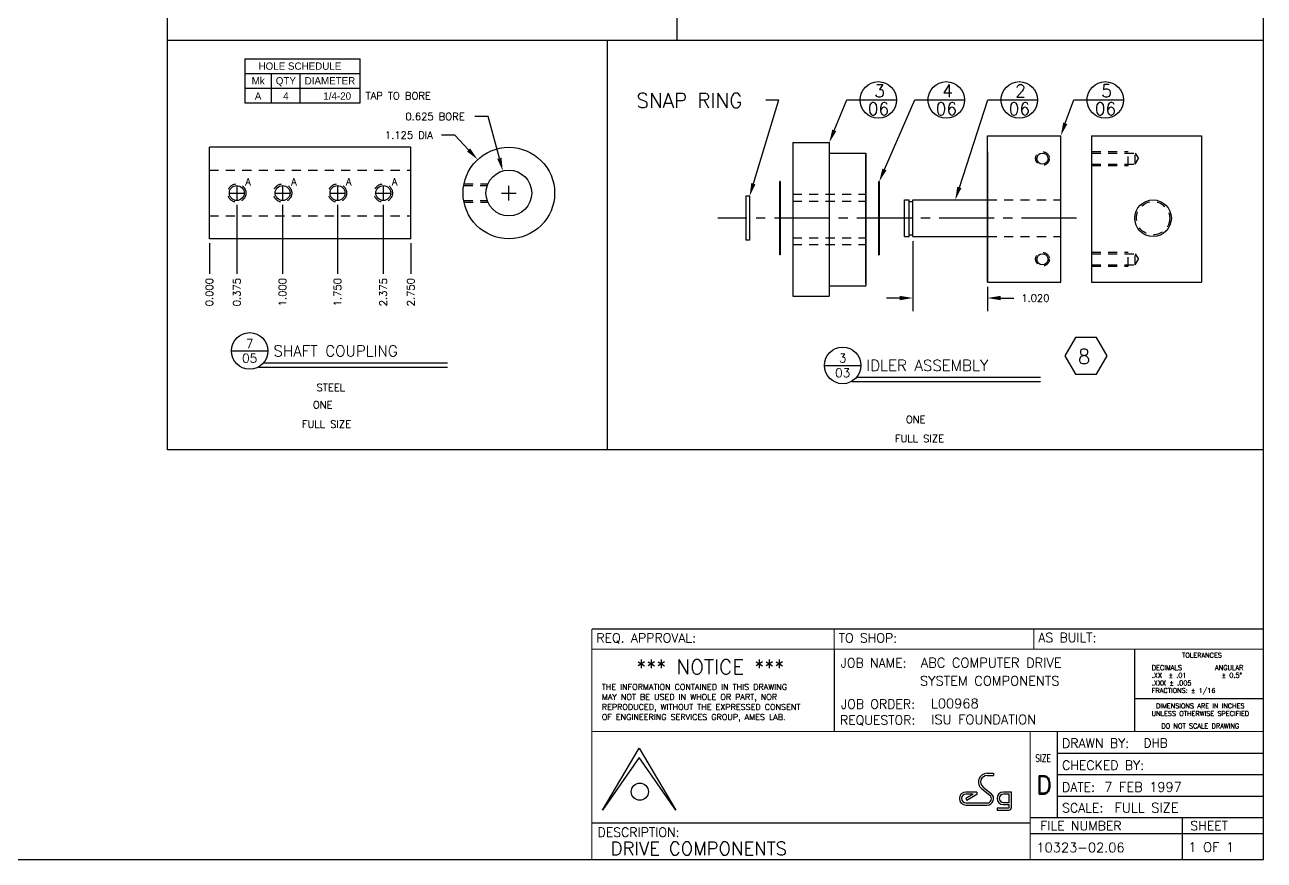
# Model space of a CAD drawing. Extents: x 0 to 33, y 0 to 25.3.
# Drawn here: x 16.08 to 33.01, y -0.01 to 11.4 of the extents above; entities that cross this region are included whole.
import ezdxf
from ezdxf.enums import TextEntityAlignment as Align

# ---------------------------------------------------------------- set-up
doc = ezdxf.new("R2010")
doc.units = 0
doc.header["$MEASUREMENT"] = 0
doc.linetypes.add('CENTER2', pattern=[1.125, 0.75, -0.125, 0.125, -0.125])
doc.linetypes.add('HIDDEN2', pattern=[0.1875, 0.125, -0.0625])
doc.layers.get('0').update_dxf_attribs({"linetype": 'CONTINUOUS'})
doc.layers.get('DEFPOINTS').update_dxf_attribs({"linetype": 'CONTINUOUS'})
for name, color, linetype in [('BORDER', 5, 'CONTINUOUS'), ('DATUM', 2, 'CONTINUOUS'), ('DIM', 1, 'CONTINUOUS'), ('HATCH', 2, 'CONTINUOUS'), ('HIDDEN2', 6, 'HIDDEN2'), ('NFCENTER', 4, 'CENTER2'), ('OBJECT', 3, 'CONTINUOUS'), ('TEXT', 1, 'CONTINUOUS')]:
    doc.layers.add(name, color=color, linetype=linetype)
doc.styles.add('ADESK_C$1$ADESK_C$0$ADESK1', font='romans')
doc.styles.add('ADESK_C$1$ADESK_C$0$SIZE', font='romand')
doc.styles.add('BORDERTEXTM', font='romans', dxfattribs={"height": 0.125})
doc.styles.add('FADD', font='fadd')
doc.styles.add('ROMANS', font='romans')
doc.styles.add('SIMPLEX', font='SIMPLEX')
doc.styles.add('TITLE', font='italic')
doc.dimstyles.get("Standard").update_dxf_attribs({"dimtxt": 0.1, "dimasz": 0.18, "dimexe": 0.18, "dimexo": 0.063, "dimgap": 0.1, "dimtad": 0, "dimtih": 1, "dimtoh": 1, "dimdec": 3, "dimzin": 0, "dimdsep": 46, "dimtxsty": 'SIMPLEX', "dimcen": 0.1, "dimclrd": 1, "dimclre": 1, "dimclrt": 1, "dimadec": 0, "dimazin": 0, "dimtfac": 0.8, "dimtdec": 3, "dimtofl": 0, "dimtmove": 2, "dimatfit": 3, "dimfxl": 1, "dimtolj": 1, "dimtzin": 0, "dimarcsym": 0})

# ---------------------------------------------------------------- blocks, each defined once
blk = doc.blocks.new('*D6')
at = {"color": 1, "linetype": 'ByBlock', "transparency": 16777216}
for p, q in [((22.837, 14.632), (22.837, 13.674)), ((23.857, 14.008), (23.857, 13.674)), ((22.657, 13.854), (22.477, 13.854)), ((24.037, 13.854), (24.217, 13.854))]:
    blk.add_line(p, q, dxfattribs=at)
for points in [[(22.657, 13.884), (22.657, 13.824), (22.837, 13.854)], [(24.037, 13.884), (24.037, 13.824), (23.857, 13.854)]]:
    blk.add_solid(points, dxfattribs=at)
at = {"layer": 'DEFPOINTS', "color": 0, "linetype": 'ByBlock', "transparency": 16777216}
for p in [(22.837, 14.695), (23.857, 14.071), (23.857, 13.854)]:
    blk.add_point(p, dxfattribs=at)
at = {"color": 1, "linetype": 'ByBlock', "transparency": 16777216, "style": 'SIMPLEX'}
blk.add_text('1.020', height=0.1, dxfattribs=at).set_placement((24.51, 13.854), align=Align.MIDDLE_CENTER)
blk = doc.blocks.new('P-TITLE')
for p, q in [((-1.5625, -0.6375), (-1.0625, -0.6375)), ((-1.1125, -0.8), (1.3875, -0.8)), ((1.3875, -0.8625), (-1.1875, -0.8625))]:
    blk.add_line(p, q)
at = {"layer": 'DIM', "color": 7}
blk.add_circle((-1.3125, -0.6375), 0.25, dxfattribs=at)
at = {"style": 'ROMANS'}
for tag, p in [('NO.', (-1.3125, -0.5375)), ('PAGE', (-1.3125, -0.7375))]:
    blk.add_attdef(tag, text='', height=0.12, dxfattribs=at).set_placement(p, align=Align.MIDDLE)
for tag, p, height in [('DESCRIPTION', (-0.9875, -0.7125), 0.15), ('MATERIAL', (-0.4, -1.1875), 0.1), ('#_REQUIRED', (-0.45, -1.425), 0.1), ('SCALE', (-0.6, -1.6875), 0.1)]:
    blk.add_attdef(tag, p, '', height=height, dxfattribs=at)
at = {"style": 'ROMANS', "flags": 2}
for tag, p in [('MATERIAL:', (-1.1625, -1.1875)), ('#_REQD:', (-1.1625, -1.4375)), ('SCALE:', (-1.1625, -1.6875))]:
    blk.add_attdef(tag, p, '', height=0.1, dxfattribs=at)
blk = doc.blocks.new('HOLEHDR')
at = {"layer": 'DATUM'}
for p, q in [((0, 0), (0, -4)), ((0, 0), (15.778173, 0)), ((15.778173, -4), (15.778173, 0)), ((0, -2), (15.778173, -2)), ((3.638889, -4), (3.638889, -2)), ((7.583333, -4), (7.583333, -2)), ((0, -4), (15.778173, -4))]:
    blk.add_line(p, q, dxfattribs=at)
at = {"layer": 'DATUM', "style": 'FADD'}
for s, p in [('HOLE SCHEDULE', (1.888889, -1.5)), ('Mk', (0.944445, -3.5)), ('QTY', (4.236111, -3.5)), ('DIAMETER', (8.180556, -3.5))]:
    blk.add_text(s, height=1, dxfattribs=at).set_placement(p)
blk = doc.blocks.new('HOLES')
at = {"layer": 'DATUM'}
for p, q in [((0, 0), (0, -2)), ((3.638889, -2), (3.638889, 0)), ((7.583333, -2), (7.583333, 0)), ((15.777778, -2), (15.777778, 0)), ((0, -2), (15.777778, -2))]:
    blk.add_line(p, q, dxfattribs=at)
at = {"layer": 'DATUM', "style": 'FADD'}
for tag, p in [('MK', (1.819444, -1.586582)), ('QTY', (5.611111, -1.586582))]:
    blk.add_attdef(tag, text='', height=1, dxfattribs=at).set_placement(p, align=Align.CENTER)
blk.add_attdef('SIZE', text='', height=1, dxfattribs=at).set_placement((14.525794, -1.586582), align=Align.RIGHT)
blk = doc.blocks.new('*D23')
at = {"color": 1, "linetype": 'ByBlock', "transparency": 16777216}
for p, q in [((72.398, 22.888), (72.218, 22.888)), ((72.587, 22.685), (72.398, 22.888)), ((73.137, 21.997), (73.137, 22.197)), ((73.037, 22.097), (73.237, 22.097))]:
    blk.add_line(p, q, dxfattribs=at)
blk.add_solid([(72.565, 22.665), (72.609, 22.706), (72.71, 22.554)], dxfattribs=at)
at = {"layer": 'DEFPOINTS', "color": 0, "linetype": 'ByBlock', "transparency": 16777216}
for p in [(72.71, 22.554), (73.137, 22.097)]:
    blk.add_point(p, dxfattribs=at)
at = {"color": 1, "linetype": 'ByBlock', "transparency": 16777216, "style": 'SIMPLEX'}
blk.add_text('1.125 DIA', height=0.1, dxfattribs=at).set_placement((71.771, 22.888), align=Align.MIDDLE_CENTER)
blk = doc.blocks.new('*D24')
at = {"color": 1, "linetype": 'ByBlock', "transparency": 16777216}
for p, q in [((72.852, 23.142), (72.672, 23.142)), ((73.007, 22.572), (72.852, 23.142)), ((73.137, 21.997), (73.137, 22.197)), ((73.037, 22.097), (73.237, 22.097))]:
    blk.add_line(p, q, dxfattribs=at)
blk.add_solid([(72.978, 22.564), (73.036, 22.58), (73.054, 22.398)], dxfattribs=at)
at = {"layer": 'DEFPOINTS', "color": 0, "linetype": 'ByBlock', "transparency": 16777216}
for p in [(73.054, 22.398), (73.219, 21.795)]:
    blk.add_point(p, dxfattribs=at)
at = {"color": 1, "linetype": 'ByBlock', "transparency": 16777216, "style": 'SIMPLEX'}
blk.add_text('0.625 BORE', height=0.1, dxfattribs=at).set_placement((72.129, 23.142), align=Align.MIDDLE_CENTER)
blk = doc.blocks.new('T-BLK')
for p, q in [((-1.758, 1.75), (-1.758, 2.875)), ((-2.816, 0.576), (-2.816, 1.75))]:
    blk.add_line(p, q)
at = {"layer": 'BORDER'}
for p, q in [((-5.863, 2.875), (-5.863, 1.75)), ((-3.187, 0.576), (0, 0.576))]:
    blk.add_line(p, q, dxfattribs=at)
at = {"layer": 'BORDER', "linetype": 'Continuous'}
blk.add_line((-1.758, 2.199), (0, 2.199), dxfattribs=at)
at = {"layer": 'BORDER', "const_width": 0.0156}
for points in [[(0, 3.151), (-9.174, 3.151)], [(-9.174, 3.151), (-9.174, 0)], [(0, 2.875), (-9.174, 2.875)], [(0, 1.75), (-9.174, 1.75)], [(-3.187, 0), (-3.187, 1.75)], [(-9.174, 0.5), (-3.187, 0.5)], [(0, 0.576), (-3.187, 0.576)]]:
    blk.add_lwpolyline(points, dxfattribs=at)
at = {"layer": 'DIM'}
for p, q in [((-2.816, 1.456), (0, 1.456)), ((-2.816, 1.163), (0, 1.163)), ((-2.816, 0.869), (0, 0.869))]:
    blk.add_line(p, q, dxfattribs=at)
for points in [[(-1.107, 0.004), (-1.107, 0.576)], [(0, 0.353), (-3.187, 0.353)]]:
    blk.add_lwpolyline(points, dxfattribs=at)
at = {"layer": 'OBJECT'}
for p, q in [((-9.029, 0.678), (-8.529, 1.521)), ((-8.529, 1.396), (-9.029, 0.678)), ((-8.529, 1.521), (-8.029, 0.678)), ((-8.029, 0.678), (-8.529, 1.396)), ((-3.776, 1.18), (-3.687, 1.18)), ((-3.776, 1.15), (-3.687, 1.15)), ((-3.687, 1.18), (-3.687, 1.15)), ((-3.917, 0.923), (-4.066, 0.923)), ((-3.968, 0.893), (-4.066, 0.834)), ((-3.968, 0.893), (-4.066, 0.893)), ((-3.917, 0.888), (-4.051, 0.808)), ((-3.917, 0.923), (-3.917, 0.888)), ((-3.85, 0.969), (-3.739, 0.88)), ((-3.831, 0.992), (-3.721, 0.904)), ((-3.443, 0.923), (-3.554, 0.923)), ((-3.473, 0.893), (-3.554, 0.893)), ((-3.473, 0.781), (-3.473, 0.893)), ((-3.443, 0.716), (-3.443, 0.923)), ((-4.066, 0.834), (-4.051, 0.808)), ((-4.066, 0.775), (-3.776, 0.775)), ((-4.066, 0.745), (-3.776, 0.745)), ((-3.64, 0.708), (-3.481, 0.708)), ((-3.64, 0.708), (-3.64, 0.678)), ((-3.64, 0.678), (-3.481, 0.678)), ((-3.554, 0.781), (-3.473, 0.781)), ((-3.554, 0.751), (-3.473, 0.751)), ((-3.473, 0.716), (-3.473, 0.751))]:
    blk.add_line(p, q, dxfattribs=at)
at = {"layer": 'OBJECT', "const_width": 0.0156}
for points in [[(-5.866, 2.875), (-5.866, 3.151)], [(-3.139, 2.875), (-3.139, 3.151)]]:
    blk.add_lwpolyline(points, dxfattribs=at)
at = {"layer": 'OBJECT'}
blk.add_circle((-8.518, 0.928), 0.117, dxfattribs=at)
for centre, radius, start, end in [((-3.776, 1.061), 0.119, 90, 231.3801), ((-3.776, 1.061), 0.0887, 90, 231.3801), ((-4.066, 0.834), 0.0887, 90, 270), ((-4.066, 0.834), 0.0587, 90, 270), ((-3.776, 0.834), 0.0887, 270, 51.3801), ((-3.776, 0.834), 0.0587, 270, 51.3801), ((-3.554, 0.837), 0.086, 90, 270), ((-3.554, 0.837), 0.056, 90, 270), ((-3.481, 0.716), 0.00793, 270, 0), ((-3.481, 0.716), 0.0379, 270, 0)]:
    blk.add_arc(centre, radius, start, end, dxfattribs=at)
at = {"layer": 'DIM', "style": 'ADESK_C$1$ADESK_C$0$ADESK1'}
for s, p in [('TOLERANCES', (-0.842, 2.759)), ('DIMENSIONS ARE IN INCHES', (-0.865, 2.068)), ('UNLESS OTHERWISE SPECIFIED', (-0.865, 1.963)), ('DO NOT SCALE DRAWING', (-0.865, 1.793))]:
    blk.add_text(s, height=0.065, dxfattribs=at).set_placement(p, align=Align.CENTER)
for s, p in [('DECIMALS', (-1.527, 2.59)), ('.XX  %%P .01', (-1.527, 2.485)), ('ANGULAR', (-0.663, 2.59)), ('  %%P 0.5%%D', (-0.663, 2.485)), ('.XXX %%P .005', (-1.527, 2.38)), ('FRACTIONS: %%P 1/16', (-1.527, 2.278))]:
    blk.add_text(s, height=0.065, dxfattribs=at).set_placement(p)
at = {"layer": 'OBJECT', "linetype": 'Continuous', "style": 'SIMPLEX'}
for tag, p in [('TITLE_LINE_ONE', (-4.681, 2.625)), ('TITLE_LINE_TWO', (-4.693, 2.377)), ('JO/WO/DAYSHEET', (-4.544, 2.068)), ('REQUESTOR', (-4.54, 1.85)), ('FILE_NUMBER', (-3.102, 0.102)), ('SHEET', (-1.028, 0.106))]:
    blk.add_attdef(tag, p, '', height=0.13, dxfattribs=at)
at = {"layer": 'OBJECT', "flags": 2}
for tag, p, height, style in [('TOP_LINE_LOGO', (-7.927, 1.339), 0.17, 'TITLE'), ('FIRST_LOGO_LINE', (-7.92, 1.113), 0.1, 'SIMPLEX'), ('SECOND_LOGO_LINE', (-7.92, 0.956), 0.085, 'SIMPLEX'), ('BOTTOM_LINE_LOGO', (-7.922, 0.718), 0.125, 'TITLE')]:
    blk.add_attdef(tag, p, '', height=height, dxfattribs=dict(at, style=style))
at = {"layer": 'OBJECT', "linetype": 'Continuous', "style": 'ADESK_C$1$ADESK_C$0$SIZE'}
blk.add_attdef('D', text='', height=0.25, dxfattribs=at).set_placement((-2.998, 0.896), align=Align.CENTER)
at = {"layer": 'OBJECT', "style": 'SIMPLEX'}
blk.add_attdef('DESCRIPTION', (-8.917, 0.062), '', height=0.18, dxfattribs=at)
at = {"layer": 'TEXT', "style": 'BORDERTEXTM'}
for s, p in [('REQ. APPROVAL:', (-9.112, 2.966)), ('TO SHOP:', (-5.803, 2.966)), ('AS BUILT:', (-3.077, 2.971)), ('JOB NAME:', (-5.777, 2.625)), ('JOB ORDER:', (-5.773, 2.062)), ('REQUESTOR:', (-5.785, 1.844)), ('DRAWN BY:', (-2.753, 1.528)), ('CHECKED BY:', (-2.753, 1.227)), ('DATE:', (-2.753, 0.928)), ('SCALE:', (-2.752, 0.645)), ('DESCRIPTION:', (-9.096, 0.312))]:
    blk.add_text(s, height=0.125, dxfattribs=at).set_placement(p)
at = {"layer": 'TEXT', "linetype": 'Continuous', "style": 'SIMPLEX'}
blk.add_text('*** NOTICE ***', height=0.2, dxfattribs=at).set_placement((-7.557, 2.532), align=Align.CENTER)
for s, p in [('THE INFORMATION CONTAINED IN THIS DRAWING', (-9.038, 2.319)), ('MAY NOT BE USED IN WHOLE OR PART, NOR', (-9.038, 2.182)), ('REPRODUCED, WITHOUT THE EXPRESSED CONSENT', (-9.038, 2.045)), ('OF ENGINEERING SERVICES GROUP, AMES LAB.', (-9.038, 1.908))]:
    blk.add_text(s, height=0.08, dxfattribs=at).set_placement(p)
at = {"layer": 'TEXT', "style": 'ADESK_C$1$ADESK_C$0$ADESK1', "width": 0.75}
blk.add_text('SIZE', height=0.1, dxfattribs=at).set_placement((-3.118, 1.335))
at = {"layer": 'TEXT', "style": 'BORDERTEXTM'}
for s, p in [('FILE NUMBER', (-2.495, 0.463)), ('SHEET', (-0.744, 0.463))]:
    blk.add_text(s, height=0.125, dxfattribs=at).set_placement(p, align=Align.MIDDLE)
at = {"layer": 'TEXT', "linetype": 'Continuous', "style": 'SIMPLEX'}
for tag, p, height in [('DRAWN_BY', (-1.639, 1.533), 0.12), ('DD_MON_YYYY', (-2.175, 0.927), 0.13), ('SCALE', (-2.036, 0.644), 0.13)]:
    blk.add_attdef(tag, p, '', height=height, dxfattribs=at)

msp = doc.modelspace()

# ---------------------------------------------------------------- linework, layer by layer
at = {"layer": 'BORDER'}
for p, q in [((18.03303, 5.59902), (18.03303, 21)), ((24.99034, 11.19262), (24.99034, 21)), ((33, 0), (33, 21)), ((33, 0), (33, 21)), ((18.03303, 11.19262), (33, 11.19262)), ((24.03342, 11.19262), (24.03342, 5.59902)), ((33, 5.59902), (18.03303, 5.59902)), ((0, 0), (33, 0)), ((0, 0), (33, 0))]:
    msp.add_line(p, q, dxfattribs=at)
at = {"layer": 'DIM', "color": 1}
for p, q in [((26.03224, 9.23388), (26.38032, 10.37688)), ((26.20032, 10.37688), (26.38032, 10.37688)), ((27.13711, 9.96155), (27.3082, 10.37688)), ((27.3082, 10.37688), (27.9882, 10.37688)), ((27.82187, 9.42669), (28.23609, 10.37688)), ((28.23609, 10.37688), (28.91609, 10.37688)), ((28.84457, 9.18285), (29.23308, 10.37688)), ((29.23308, 10.37688), (29.91308, 10.37688)), ((30.29136, 10.05768), (30.40774, 10.37688)), ((30.40774, 10.37688), (31.08774, 10.37688))]:
    msp.add_line(p, q, dxfattribs=at)
at = {"layer": 'DIM'}
for p, q in [((18.97775, 9.20545), (18.97775, 9.00545)), ((19.60275, 9.20545), (19.60275, 9.00545)), ((20.35275, 9.20545), (20.35275, 9.00545)), ((20.97775, 9.20545), (20.97775, 9.00545)), ((18.87775, 9.10545), (19.07775, 9.10545)), ((19.50275, 9.10545), (19.70275, 9.10545)), ((20.25275, 9.10545), (20.45275, 9.10545)), ((20.87775, 9.10545), (21.07775, 9.10545)), ((18.97775, 8.94545), (18.97775, 8.00401)), ((19.60275, 8.94545), (19.60275, 8.00401)), ((20.35275, 8.94545), (20.35275, 8.00401)), ((20.97775, 8.94545), (20.97775, 8.00401)), ((18.60275, 8.42045), (18.60275, 8.00401)), ((21.35275, 8.42045), (21.35275, 8.00401))]:
    msp.add_line(p, q, dxfattribs=at)
for centre in [(27.7382, 10.37688), (28.66609, 10.37688), (29.66308, 10.37688), (30.83774, 10.37688)]:
    msp.add_circle(centre, 0.25, dxfattribs=at)
at = {"layer": 'DIM', "color": 1}
for points in [[(30.31954, 10.04741), (30.26317, 10.06796), (30.2297, 9.88857)], [(27.16485, 9.95012), (27.10937, 9.97297), (27.06855, 9.79511)], [(27.84937, 9.4147), (27.79437, 9.43868), (27.74994, 9.26168)], [(26.06094, 9.22514), (26.00355, 9.24262), (25.97981, 9.06168)], [(28.8731, 9.17357), (28.81604, 9.19213), (28.78887, 9.01168)]]:
    msp.add_solid(points, dxfattribs=at)
at = {"layer": 'HIDDEN2'}
for p, q in [((30.6509, 9.67107), (31.1509, 9.67107)), ((30.6509, 9.65207), (31.2459, 9.65207)), ((31.1509, 9.48107), (31.1509, 9.67107)), ((31.2459, 9.50007), (31.2459, 9.65207)), ((31.2459, 9.65207), (31.28977, 9.57607)), ((30.6509, 9.50007), (31.2459, 9.50007)), ((30.6509, 9.48107), (31.1509, 9.48107)), ((31.2459, 9.50007), (31.28977, 9.57607)), ((18.60275, 9.41795), (21.35275, 9.41795)), ((22.07614, 9.20745), (22.39737, 9.20745)), ((22.08039, 9.23045), (22.40635, 9.23045)), ((22.07614, 9.00345), (22.39737, 9.00345)), ((22.08039, 8.98045), (22.40635, 8.98045)), ((26.56855, 9.08886), (27.56855, 9.08886)), ((26.56855, 8.99511), (27.56855, 8.99511)), ((29.2297, 9.01168), (30.2297, 9.01168)), ((18.60275, 8.79295), (21.35275, 8.79295)), ((26.56855, 8.49511), (27.56855, 8.49511)), ((29.2297, 8.51168), (30.2297, 8.51168)), ((26.56855, 8.40136), (27.56855, 8.40136)), ((30.6509, 8.29607), (31.1509, 8.29607)), ((31.1509, 8.10607), (31.1509, 8.29607)), ((30.6509, 8.27707), (31.2459, 8.27707)), ((30.6509, 8.12507), (31.2459, 8.12507)), ((31.2459, 8.27707), (31.28977, 8.20107)), ((31.2459, 8.12507), (31.2459, 8.27707)), ((31.2459, 8.12507), (31.28977, 8.20107)), ((30.6509, 8.10607), (31.1509, 8.10607))]:
    msp.add_line(p, q, dxfattribs=at)
for centre, radius in [((29.9797, 9.57607), 0.09375), ((18.97775, 9.10545), 0.125), ((19.60275, 9.10545), 0.125), ((20.35275, 9.10545), 0.125), ((20.97775, 9.10545), 0.125), ((31.48985, 8.76168), 0.227), ((29.9797, 8.20107), 0.09375)]:
    msp.add_circle(centre, radius, dxfattribs=at)
at = {"layer": 'NFCENTER'}
msp.add_line((30.44476, 8.76168), (25.54744, 8.76168), dxfattribs=at)
at = {"layer": 'OBJECT'}
for p, q in [((29.2297, 9.88857), (30.2297, 9.88857)), ((29.2297, 7.88857), (29.2297, 9.88857)), ((30.2297, 7.88857), (30.2297, 9.88857)), ((30.6509, 9.88857), (30.6509, 7.88857)), ((30.6509, 9.88857), (32.1509, 9.88857)), ((32.1509, 9.88857), (32.1509, 7.88857)), ((18.60275, 8.48045), (18.60275, 9.73045)), ((21.35275, 9.73045), (18.60275, 9.73045)), ((21.35275, 8.48045), (21.35275, 9.73045)), ((26.56855, 9.79511), (27.06855, 9.79511)), ((26.56855, 9.79511), (26.56855, 7.69511)), ((27.06855, 9.79511), (27.06855, 7.69511)), ((27.06855, 9.65136), (27.56855, 9.65136)), ((27.56855, 7.872), (27.56855, 9.65136)), ((27.56855, 9.65136), (27.56855, 7.83886)), ((29.2297, 9.66793), (29.2297, 7.88857)), ((26.39717, 9.26168), (26.38717, 9.26168)), ((26.38717, 9.26168), (26.38717, 8.26168)), ((26.39717, 9.26168), (26.39717, 8.26168)), ((27.73994, 9.26168), (27.73994, 8.26168)), ((27.73994, 9.26168), (27.74994, 9.26168)), ((27.74994, 9.26168), (27.74994, 8.26168)), ((25.97981, 9.06168), (25.92981, 9.06168)), ((25.92981, 9.06168), (25.92981, 8.46168)), ((25.97981, 9.06168), (25.97981, 8.46168)), ((28.0947, 9.01168), (28.1597, 9.01168)), ((28.0947, 8.51168), (28.0947, 9.01168)), ((28.1597, 8.51168), (28.1597, 9.01168)), ((28.1597, 8.98868), (28.2097, 8.98868)), ((28.2097, 8.51168), (28.2097, 9.01168)), ((28.2097, 9.01168), (29.2297, 9.01168)), ((21.35275, 8.48045), (18.60275, 8.48045)), ((28.0947, 8.51168), (28.1597, 8.51168)), ((28.1597, 8.53468), (28.2097, 8.53468)), ((28.2097, 8.51168), (29.2297, 8.51168)), ((25.97981, 8.46168), (25.92981, 8.46168)), ((26.39717, 8.26168), (26.38717, 8.26168)), ((27.73994, 8.26168), (27.74994, 8.26168)), ((27.06855, 7.83886), (27.56855, 7.83886)), ((29.2297, 7.88857), (30.2297, 7.88857)), ((30.6509, 7.88857), (32.1509, 7.88857)), ((26.56855, 7.69511), (27.06855, 7.69511))]:
    msp.add_line(p, q, dxfattribs=at)
for centre, radius in [((22.69276, 9.10545), 0.625), ((29.9797, 9.57607), 0.076), ((22.69276, 9.10545), 0.3125), ((18.97775, 9.10545), 0.102), ((19.60275, 9.10545), 0.102), ((20.35275, 9.10545), 0.102), ((20.97775, 9.10545), 0.102), ((31.48985, 8.76168), 0.25), ((29.9797, 8.20107), 0.076)]:
    msp.add_circle(centre, radius, dxfattribs=at)
at = {"layer": 'TEXT'}
msp.add_lwpolyline([(30.42998, 7.13089), (30.28564, 6.88089), (30.42998, 6.63089), (30.71865, 6.63089), (30.86299, 6.88089), (30.71865, 7.13089)], close=True, dxfattribs=at)

# ---------------------------------------------------------------- block references
at = {"layer": 'BORDER'}
ref = msp.add_blockref('T-BLK', (33, 0), dxfattribs=at)
ref.add_attrib('DESCRIPTION', 'DRIVE COMPONENTS', (24.08328, 0.06215), dxfattribs={"layer": 'OBJECT', "height": 0.18, "style": 'SIMPLEX'})
ref.add_attrib('DRAWN_BY', 'DHB', (31.36059, 1.53315), dxfattribs={"layer": 'TEXT', "linetype": 'Continuous', "height": 0.12, "style": 'SIMPLEX'})
ref.add_attrib('FILE_NUMBER', '10323-02.06', (29.89803, 0.10159), dxfattribs={"layer": 'OBJECT', "linetype": 'Continuous', "height": 0.13, "style": 'SIMPLEX'})
ref.add_attrib('JO/WO/DAYSHEET', 'L00968', (28.45639, 2.0685), dxfattribs={"layer": 'OBJECT', "linetype": 'Continuous', "height": 0.13, "style": 'SIMPLEX'})
ref.add_attrib('REQUESTOR', 'ISU FOUNDATION', (28.45982, 1.85), dxfattribs={"layer": 'OBJECT', "linetype": 'Continuous', "height": 0.13, "style": 'SIMPLEX'})
ref.add_attrib('TITLE_LINE_ONE', 'ABC COMPUTER DRIVE', (28.31859, 2.625), dxfattribs={"layer": 'OBJECT', "linetype": 'Continuous', "height": 0.13, "style": 'SIMPLEX'})
ref.add_attrib('TITLE_LINE_TWO', 'SYSTEM COMPONENTS', (28.30732, 2.37731), dxfattribs={"layer": 'OBJECT', "linetype": 'Continuous', "height": 0.13, "style": 'SIMPLEX'})
ref.add_attrib('DD_MON_YYYY', '7 FEB 1997', (30.8247, 0.92702), dxfattribs={"layer": 'TEXT', "linetype": 'Continuous', "height": 0.13, "style": 'SIMPLEX'})
ref.add_attrib('D', 'D', dxfattribs={"layer": 'OBJECT', "linetype": 'Continuous', "height": 0.25, "style": 'ADESK_C$1$ADESK_C$0$SIZE'}).set_placement((30.00202, 0.89647), align=Align.CENTER)
ref.add_attrib('SHEET', '1 OF 1', (31.97249, 0.10598), dxfattribs={"layer": 'OBJECT', "linetype": 'Continuous', "height": 0.13, "style": 'SIMPLEX'})
ref.add_attrib('SCALE', 'FULL SIZE', (30.96397, 0.64445), dxfattribs={"layer": 'TEXT', "linetype": 'Continuous', "height": 0.13, "style": 'SIMPLEX'})
at = {"layer": 'DIM', "xscale": 0.1, "yscale": 0.1, "zscale": 0.1}
msp.add_blockref('HOLEHDR', (19.0863, 10.93917), dxfattribs=at)
msp.add_blockref('HOLES', (19.0863, 10.53917), dxfattribs=at).add_auto_attribs({'MK': 'A', 'QTY': '4', 'SIZE': '1/4-20'})
at = {"layer": 'OBJECT'}
ref = msp.add_blockref('P-TITLE', (20.46606, 7.58613), dxfattribs=at)
ref.add_attrib('SCALE', 'FULL SIZE', (19.86606, 5.89863), dxfattribs={"layer": '0', "height": 0.1, "style": 'ROMANS'})
ref.add_attrib('#_REQUIRED', 'ONE', (20.01606, 6.16113), dxfattribs={"layer": '0', "height": 0.1, "style": 'ROMANS'})
ref.add_attrib('MATERIAL', 'STEEL', (20.06606, 6.39863), dxfattribs={"layer": '0', "height": 0.1, "style": 'ROMANS'})
ref.add_attrib('NO.', '7', dxfattribs={"layer": '0', "height": 0.12, "style": 'ROMANS'}).set_placement((19.15356, 7.04863), align=Align.MIDDLE)
ref.add_attrib('DESCRIPTION', 'SHAFT COUPLING', (19.47856, 6.87363), dxfattribs={"layer": '0', "height": 0.15, "style": 'ROMANS'})
ref.add_attrib('PAGE', '05', dxfattribs={"layer": '0', "height": 0.12, "style": 'ROMANS'}).set_placement((19.15356, 6.84863), align=Align.MIDDLE)
ref = msp.add_blockref('P-TITLE', (28.56353, 7.38817), dxfattribs=at)
ref.add_attrib('SCALE', 'FULL SIZE', (27.96353, 5.70067), dxfattribs={"layer": '0', "height": 0.1, "style": 'ROMANS'})
ref.add_attrib('#_REQUIRED', 'ONE', (28.11353, 5.96317), dxfattribs={"layer": '0', "height": 0.1, "style": 'ROMANS'})
ref.add_attrib('NO.', '3', dxfattribs={"layer": '0', "height": 0.12, "style": 'ROMANS'}).set_placement((27.25103, 6.85067), align=Align.MIDDLE)
ref.add_attrib('DESCRIPTION', 'IDLER ASSEMBLY', (27.57603, 6.67567), dxfattribs={"layer": '0', "height": 0.15, "style": 'ROMANS'})
ref.add_attrib('PAGE', '03', dxfattribs={"layer": '0', "height": 0.12, "style": 'ROMANS'}).set_placement((27.25103, 6.65067), align=Align.MIDDLE)

# ---------------------------------------------------------------- texts
at = {"layer": 'DIM', "style": 'SIMPLEX'}
msp.add_text('SNAP RING', height=0.2, dxfattribs=at).set_placement((24.43338, 10.26837))
for p in [(19.13243, 9.26013), (19.75743, 9.26013), (20.50743, 9.26013), (21.13243, 9.26013)]:
    msp.add_text('A', height=0.1, dxfattribs=at).set_placement(p, align=Align.MIDDLE)
for s, p in [('0.000', (18.65275, 7.94401)), ('0.375', (19.02775, 7.94401)), ('1.000', (19.65275, 7.94401)), ('1.750', (20.40275, 7.94401)), ('2.375', (21.02775, 7.94401)), ('2.750', (21.40275, 7.94401))]:
    msp.add_text(s, height=0.1, rotation=90, dxfattribs=at).set_placement(p, align=Align.RIGHT)
at = {"layer": 'HATCH', "style": 'SIMPLEX'}
msp.add_text('TAP TO BORE', height=0.1, dxfattribs=at).set_placement((20.73736, 10.38407))
at = {"layer": 'TEXT', "style": 'SIMPLEX'}
for s, height, p in [('3', 0.17, (27.68237, 10.41583)), ('4', 0.17, (28.61026, 10.41583)), ('2', 0.17, (29.60724, 10.41583)), ('5', 0.17, (30.78191, 10.41583)), ('06', 0.17, (27.59483, 10.17088)), ('06', 0.17, (28.52271, 10.17088)), ('06', 0.17, (29.5197, 10.17088)), ('06', 0.17, (30.69436, 10.17088)), ('8', 0.2, (30.46298, 6.77163))]:
    msp.add_text(s, height=height, dxfattribs=at).set_placement(p)

# ---------------------------------------------------------------- dimensions: what is measured, and where the dimension line sits
at = {"layer": 'DIM'}
dim = msp.add_linear_dim(base=(29.2297, 7.6707), p1=(28.2097, 8.51168), p2=(29.2297, 7.88857), dimstyle='STANDARD', dxfattribs=at)
dim.commit()
dim.dimension.update_dxf_attribs({"geometry": '*D6', "text_midpoint": (29.88255, 7.6707), "insert": (5.37294, -6.18286)})
at = {"layer": 'HATCH'}
dim = msp.add_diameter_dim_2p(p1=(22.77484, 8.80392), p2=(22.61068, 9.40697), text='0.625 BORE', dimstyle='STANDARD', dxfattribs=at)
dim.commit()
dim.dimension.update_dxf_attribs({"geometry": '*D24', "text_midpoint": (21.68535, 10.15073), "insert": (-50.4438, -12.99141)})
dim = msp.add_radius_dim(center=(22.69276, 9.10545), mpoint=(22.26626, 9.5623), text='1.125 DIA', dimstyle='STANDARD', dxfattribs=at)
dim.commit()
dim.dimension.update_dxf_attribs({"geometry": '*D23', "text_midpoint": (21.32703, 9.89609), "insert": (-50.4438, -12.99141)})

doc.saveas('drawing.dxf')
